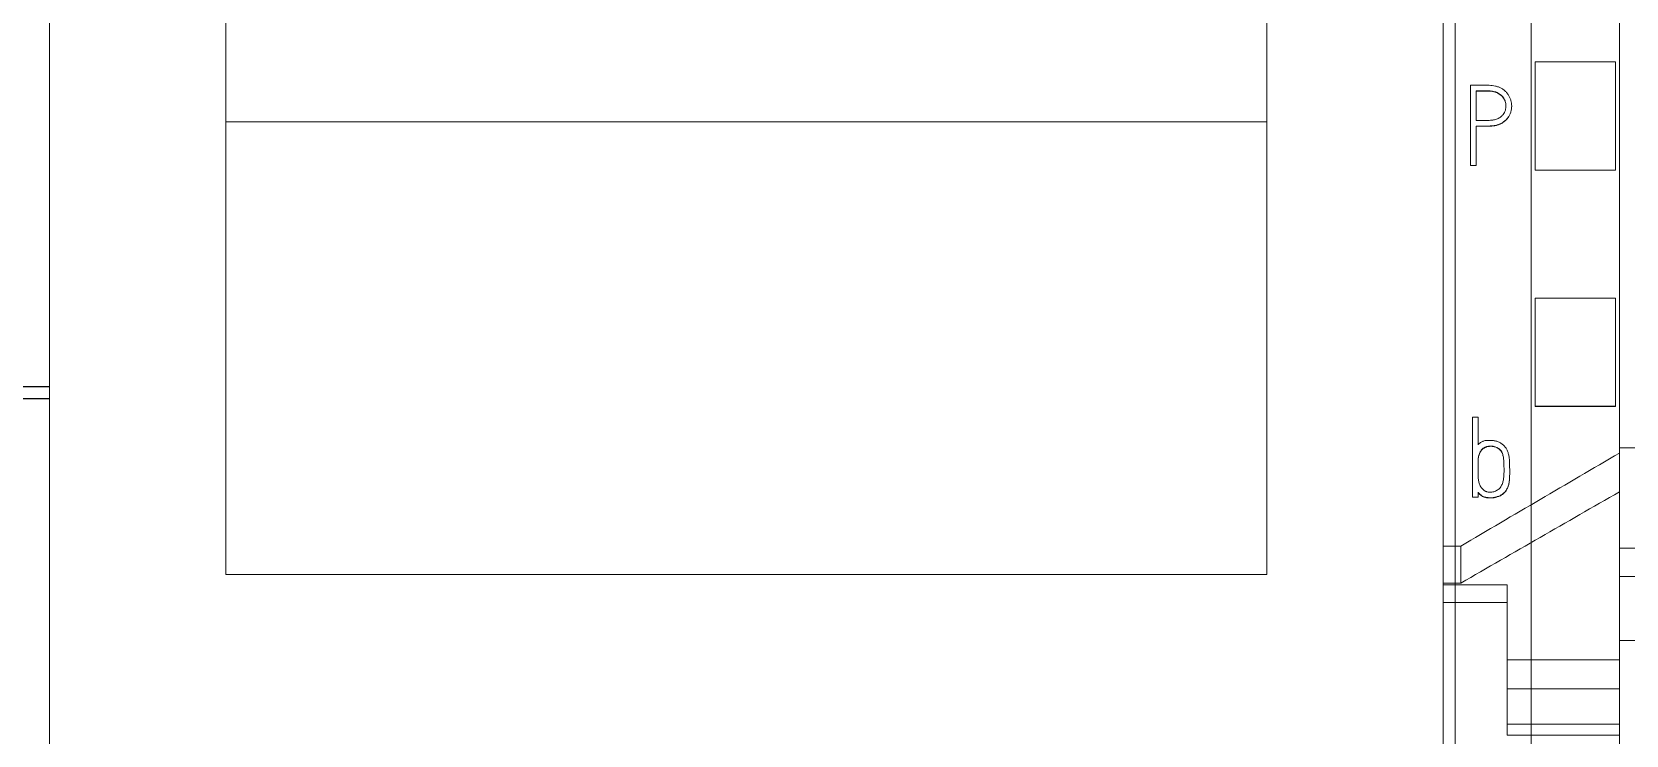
# Model space of a CAD drawing. Header units: millimetres. Extents: x 42151 to 59780, y 37376 to 44547.
# Drawn here: x 47890.99 to 47930.8, y 43187.79 to 43205.35 of the extents above; entities that cross this region are included whole.
import ezdxf

# ---------------------------------------------------------------- set-up
doc = ezdxf.new("R2010")
doc.units = ezdxf.units.MM
doc.set_wipeout_variables(frame=1)
doc.layers.add('000-PI-Oprema', color=30, linetype='Continuous', lineweight=5)
doc.layers.add('SI-ORMAR-Oprema', color=30, linetype='Continuous', lineweight=5)
doc.layers.add('004-PI-DIN Šina', color=3, linetype='Continuous')

# ---------------------------------------------------------------- blocks, each defined once
blk = doc.blocks.new('6ES7513-1AM03-0AB0')
blk.add_wipeout([(-17.4, 66.85), (17.4, 66.85), (17.4, -80.15), (-17.4, -80.15)]).dxf.layer = 'SI-ORMAR-Oprema'
at = {"layer": 'SI-ORMAR-Oprema', "linetype": 'Continuous'}
for p, q in [((-17.4, -65.15), (-17.4, 0)), ((17.4, -65.15), (17.4, 0)), ((-13, -59.6), (-13, -9.75)), ((13, -9.75), (13, -59.6)), ((13, -48.29), (-13, -48.29)), ((13, -59.6), (-13, -59.6))]:
    blk.add_line(p, q, dxfattribs=at)
blk = doc.blocks.new('6ES7521-1BL00-0AB0')
blk.add_wipeout([(-17.4, 69.029), (17.4, 69.029), (17.4, -77.971), (-17.4, -77.971)]).dxf.layer = 'SI-ORMAR-Oprema'
blk.add_wipeout([(-17.4, 69.029), (17.4, 69.029), (17.4, -77.971), (-17.4, -77.971)]).dxf.layer = 'SI-ORMAR-Oprema'
at = {"layer": 'SI-ORMAR-Oprema'}
for p, q in [((-17.4, 56.709), (-17.4, -56.709)), ((-13, 54.429), (-13, -54.387)), ((-17.1, -10.221), (-17.1, -74.176)), ((-15.2, -10.221), (-15.2, -74.176)), ((-15.1, -47.317), (-15.1, -44.616)), ((-13.1, -44.616), (-15.1, -44.616)), ((-13.1, -47.317), (-13.1, -44.616)), ((-16.716, -45.199), (-16.716, -47.201)), ((-16.574, -46.076), (-16.574, -45.341)), ((-15.689, -45.727), (-15.689, -45.721)), ((-16.574, -47.201), (-16.574, -46.218)), ((-16.716, -47.201), (-16.574, -47.201)), ((-15.1, -47.321), (-15.1, -47.317)), ((-13.1, -47.317), (-15.1, -47.317)), ((-13.1, -47.321), (-15.1, -47.321)), ((-13.1, -47.321), (-13.1, -47.317)), ((-15.1, -53.219), (-15.1, -50.518)), ((-13.1, -50.518), (-15.1, -50.518)), ((-13.1, -53.219), (-13.1, -50.518)), ((-15.1, -53.221), (-15.1, -53.219)), ((-13.1, -53.219), (-15.1, -53.219)), ((-13.1, -53.221), (-15.1, -53.221)), ((-13.1, -53.221), (-13.1, -53.219)), ((-16.667, -55.486), (-16.667, -53.486)), ((-16.667, -53.486), (-16.528, -53.486)), ((-16.528, -53.486), (-16.528, -54.18)), ((-9.25, -54.257), (-13, -54.257)), ((-13, -54.387), (-13, -55.355)), ((-15.738, -54.861), (-15.738, -54.854)), ((-16.528, -55.486), (-16.667, -55.486)), ((-16.528, -55.366), (-16.528, -55.486)), ((-13, -55.355), (-13, -59.554)), ((-17.4, -56.709), (-17.4, -57.634)), ((-16.96, -56.709), (-17.4, -56.709)), ((-16.96, -57.634), (-16.96, -56.709)), ((-9.25, -56.764), (-13, -56.764)), ((-17.4, -57.634), (-17.4, -57.675)), ((-16.96, -57.634), (-17.4, -57.634)), ((-17.4, -58.121), (-17.4, -57.675)), ((-17.4, -57.675), (-15.8, -57.675)), ((-15.8, -57.675), (-15.8, -59.554)), ((-9.25, -57.471), (-13, -57.471)), ((-17.4, -58.121), (-17.4, -62.971)), ((-15.8, -58.121), (-17.4, -58.121)), ((-9.25, -59.071), (-13, -59.071)), ((-15.8, -59.554), (-15.8, -60.275)), ((-13, -59.554), (-15.8, -59.554)), ((-13, -59.554), (-13, -60.275)), ((-15.8, -60.275), (-15.8, -61.154)), ((-13, -60.275), (-15.8, -60.275)), ((-13, -60.275), (-13, -61.154)), ((-15.8, -61.154), (-15.8, -61.432)), ((-13, -61.154), (-15.8, -61.154)), ((-13, -61.154), (-13, -61.432)), ((-13, -61.432), (-15.8, -61.432)), ((-13, -63.85), (-13, -61.432))]:
    blk.add_line(p, q, dxfattribs=at)
for points, knots in [([(-16.574, -46.218), (-16.523, -46.218), (-16.471, -46.218), (-16.368, -46.218), (-16.316, -46.219), (-16.239, -46.218), (-16.213, -46.216), (-16.174, -46.213), (-16.161, -46.212), (-16.135, -46.209), (-16.123, -46.207), (-16.084, -46.2), (-16.059, -46.194), (-16.01, -46.178), (-15.986, -46.168), (-15.951, -46.15), (-15.94, -46.144), (-15.917, -46.131), (-15.907, -46.124), (-15.875, -46.102), (-15.855, -46.086), (-15.827, -46.059), (-15.817, -46.049), (-15.8, -46.03), (-15.792, -46.02), (-15.768, -45.989), (-15.755, -45.968), (-15.737, -45.933), (-15.732, -45.922), (-15.721, -45.898), (-15.717, -45.885), (-15.705, -45.848), (-15.699, -45.823), (-15.693, -45.785), (-15.692, -45.772), (-15.69, -45.746), (-15.689, -45.733), (-15.689, -45.694), (-15.691, -45.668), (-15.697, -45.63), (-15.7, -45.617), (-15.705, -45.592), (-15.709, -45.579), (-15.72, -45.542), (-15.73, -45.518), (-15.747, -45.483), (-15.753, -45.472), (-15.766, -45.45), (-15.773, -45.439), (-15.795, -45.406), (-15.811, -45.386), (-15.847, -45.349), (-15.866, -45.332), (-15.897, -45.308), (-15.907, -45.3), (-15.929, -45.286), (-15.94, -45.279), (-15.974, -45.261), (-15.997, -45.25), (-16.034, -45.237), (-16.046, -45.233), (-16.071, -45.225), (-16.084, -45.222), (-16.147, -45.208), (-16.198, -45.202), (-16.275, -45.198), (-16.301, -45.197), (-16.353, -45.197), (-16.405, -45.198), (-16.457, -45.199), (-16.508, -45.199), (-16.586, -45.2), (-16.664, -45.199), (-16.716, -45.199)], [0, 0, 0, 0, 0.0625, 0.0625, 0.125, 0.125, 0.15625, 0.15625, 0.171875, 0.171875, 0.1875, 0.1875, 0.21875, 0.21875, 0.25, 0.25, 0.265625, 0.265625, 0.28125, 0.28125, 0.3125, 0.3125, 0.328125, 0.328125, 0.34375, 0.34375, 0.375, 0.375, 0.390625, 0.390625, 0.40625, 0.40625, 0.4375, 0.4375, 0.453125, 0.453125, 0.46875, 0.46875, 0.5, 0.5, 0.515625, 0.515625, 0.53125, 0.53125, 0.5625, 0.5625, 0.578125, 0.578125, 0.59375, 0.59375, 0.625, 0.625, 0.65625, 0.65625, 0.671875, 0.671875, 0.6875, 0.6875, 0.71875, 0.71875, 0.734375, 0.734375, 0.75, 0.75, 0.8125, 0.8125, 0.84375, 0.84375, 0.875, 0.90625, 0.90625, 0.9375, 1, 1, 1, 1]), ([(-16.574, -45.341), (-16.535, -45.34), (-16.497, -45.341), (-16.439, -45.341), (-16.419, -45.341), (-16.381, -45.34), (-16.361, -45.34), (-16.303, -45.338), (-16.264, -45.338), (-16.207, -45.342), (-16.187, -45.344), (-16.149, -45.35), (-16.13, -45.354), (-16.101, -45.363), (-16.092, -45.366), (-16.073, -45.373), (-16.064, -45.377), (-16.037, -45.389), (-16.019, -45.399), (-15.994, -45.415), (-15.986, -45.421), (-15.97, -45.433), (-15.962, -45.439), (-15.94, -45.458), (-15.926, -45.473), (-15.907, -45.495), (-15.901, -45.503), (-15.89, -45.52), (-15.885, -45.528), (-15.87, -45.554), (-15.861, -45.572), (-15.851, -45.6), (-15.848, -45.61), (-15.842, -45.629), (-15.84, -45.639), (-15.834, -45.668), (-15.832, -45.688), (-15.831, -45.717), (-15.831, -45.727), (-15.832, -45.747), (-15.832, -45.757), (-15.836, -45.787), (-15.841, -45.806), (-15.85, -45.834), (-15.853, -45.844), (-15.861, -45.862), (-15.865, -45.871), (-15.879, -45.898), (-15.89, -45.914), (-15.908, -45.938), (-15.914, -45.945), (-15.928, -45.96), (-15.935, -45.967), (-15.957, -45.987), (-15.973, -45.999), (-15.999, -46.015), (-16.007, -46.02), (-16.025, -46.029), (-16.034, -46.034), (-16.061, -46.045), (-16.08, -46.052), (-16.109, -46.06), (-16.119, -46.062), (-16.138, -46.066), (-16.148, -46.068), (-16.178, -46.072), (-16.198, -46.074), (-16.237, -46.076), (-16.257, -46.077), (-16.297, -46.077), (-16.336, -46.077), (-16.376, -46.077), (-16.416, -46.076), (-16.435, -46.076), (-16.495, -46.076), (-16.535, -46.076), (-16.574, -46.076)], [0, 0, 0, 0, 0.0625, 0.0625, 0.09375, 0.09375, 0.125, 0.125, 0.1875, 0.1875, 0.21875, 0.21875, 0.25, 0.25, 0.265625, 0.265625, 0.28125, 0.28125, 0.3125, 0.3125, 0.328125, 0.328125, 0.34375, 0.34375, 0.375, 0.375, 0.390625, 0.390625, 0.40625, 0.40625, 0.4375, 0.4375, 0.453125, 0.453125, 0.46875, 0.46875, 0.5, 0.5, 0.515625, 0.515625, 0.53125, 0.53125, 0.5625, 0.5625, 0.578125, 0.578125, 0.59375, 0.59375, 0.625, 0.625, 0.640625, 0.640625, 0.65625, 0.65625, 0.6875, 0.6875, 0.703125, 0.703125, 0.71875, 0.71875, 0.75, 0.75, 0.765625, 0.765625, 0.78125, 0.78125, 0.8125, 0.8125, 0.84375, 0.84375, 0.875, 0.90625, 0.90625, 0.9375, 0.9375, 1, 1, 1, 1]), ([(-15.831, -45.727), (-15.831, -45.724), (-15.831, -45.721), (-15.831, -45.708), (-15.832, -45.698), (-15.834, -45.678), (-15.835, -45.668), (-15.841, -45.639), (-15.846, -45.62), (-15.856, -45.592), (-15.86, -45.583), (-15.868, -45.565), (-15.881, -45.538), (-15.898, -45.514), (-15.916, -45.49), (-15.923, -45.483), (-15.937, -45.468), (-15.944, -45.462), (-15.966, -45.442), (-15.982, -45.43), (-16.006, -45.413), (-16.015, -45.408), (-16.032, -45.398), (-16.041, -45.394), (-16.068, -45.381), (-16.086, -45.374), (-16.124, -45.362), (-16.144, -45.357), (-16.183, -45.35), (-16.202, -45.348), (-16.261, -45.344), (-16.3, -45.344), (-16.359, -45.346), (-16.378, -45.346), (-16.418, -45.347), (-16.437, -45.347), (-16.496, -45.347), (-16.535, -45.346), (-16.574, -45.347)], [0, 0, 0, 0, 0.009533, 0.009533, 0.040485, 0.040485, 0.071437, 0.071437, 0.133342, 0.133342, 0.164294, 0.164294, 0.195246, 0.25715, 0.25715, 0.288102, 0.288102, 0.319054, 0.319054, 0.380958, 0.380958, 0.41191, 0.41191, 0.442862, 0.442862, 0.504767, 0.504767, 0.566671, 0.566671, 0.628575, 0.628575, 0.752383, 0.752383, 0.814287, 0.814287, 0.876192, 0.876192, 1, 1, 1, 1]), ([(-15.689, -45.727), (-15.689, -45.752), (-15.691, -45.777), (-15.697, -45.815), (-15.699, -45.827), (-15.705, -45.853), (-15.709, -45.865), (-15.72, -45.903), (-15.73, -45.926), (-15.754, -45.972), (-15.767, -45.994), (-15.791, -46.025), (-15.799, -46.036), (-15.817, -46.055), (-15.826, -46.064), (-15.854, -46.091), (-15.874, -46.107), (-15.906, -46.13), (-15.917, -46.137), (-15.939, -46.15), (-15.95, -46.156), (-15.985, -46.174), (-16.009, -46.183), (-16.046, -46.196), (-16.059, -46.199), (-16.084, -46.205), (-16.097, -46.208), (-16.16, -46.22), (-16.212, -46.223), (-16.315, -46.226), (-16.367, -46.225), (-16.471, -46.224), (-16.522, -46.224), (-16.574, -46.224)], [0, 0, 0, 0, 0.065202, 0.065202, 0.098588, 0.098588, 0.131973, 0.131973, 0.198745, 0.198745, 0.265516, 0.265516, 0.298902, 0.298902, 0.332287, 0.332287, 0.399059, 0.399059, 0.432444, 0.432444, 0.46583, 0.46583, 0.532601, 0.532601, 0.565987, 0.565987, 0.599372, 0.599372, 0.732915, 0.732915, 0.866457, 0.866457, 1, 1, 1, 1]), ([(-16.528, -54.18), (-16.509, -54.16), (-16.489, -54.141), (-16.455, -54.117), (-16.443, -54.11), (-16.425, -54.1), (-16.418, -54.097), (-16.405, -54.092), (-16.399, -54.089), (-16.366, -54.078), (-16.338, -54.074), (-16.297, -54.07), (-16.283, -54.069), (-16.255, -54.069), (-16.241, -54.069), (-16.199, -54.07), (-16.172, -54.072), (-16.13, -54.077), (-16.116, -54.08), (-16.089, -54.085), (-16.075, -54.089), (-16.035, -54.101), (-16.009, -54.111), (-15.972, -54.13), (-15.96, -54.137), (-15.936, -54.152), (-15.925, -54.16), (-15.892, -54.186), (-15.873, -54.206), (-15.847, -54.238), (-15.838, -54.25), (-15.823, -54.274), (-15.81, -54.298), (-15.798, -54.324), (-15.788, -54.35), (-15.783, -54.363), (-15.77, -54.403), (-15.764, -54.43), (-15.753, -54.484), (-15.749, -54.512), (-15.744, -54.567), (-15.742, -54.595), (-15.74, -54.651), (-15.74, -54.679), (-15.739, -54.735), (-15.739, -54.763), (-15.738, -54.847), (-15.738, -54.903), (-15.74, -54.986), (-15.742, -55.014), (-15.746, -55.07), (-15.749, -55.097), (-15.756, -55.139), (-15.758, -55.152), (-15.765, -55.18), (-15.769, -55.193), (-15.782, -55.234), (-15.793, -55.259), (-15.813, -55.296), (-15.82, -55.309), (-15.836, -55.332), (-15.845, -55.343), (-15.872, -55.374), (-15.893, -55.393), (-15.927, -55.418), (-15.939, -55.426), (-15.963, -55.44), (-15.975, -55.447), (-16.001, -55.458), (-16.014, -55.464), (-16.041, -55.473), (-16.054, -55.477), (-16.095, -55.488), (-16.122, -55.494), (-16.177, -55.501), (-16.205, -55.503), (-16.262, -55.502), (-16.29, -55.5), (-16.331, -55.492), (-16.345, -55.489), (-16.372, -55.481), (-16.385, -55.476), (-16.411, -55.465), (-16.423, -55.458), (-16.441, -55.447), (-16.447, -55.443), (-16.459, -55.435), (-16.464, -55.431), (-16.492, -55.409), (-16.511, -55.389), (-16.528, -55.366)], [0, 0, 0, 0, 0.03125, 0.03125, 0.046875, 0.046875, 0.054688, 0.054688, 0.0625, 0.0625, 0.09375, 0.09375, 0.109375, 0.109375, 0.125, 0.125, 0.15625, 0.15625, 0.171875, 0.171875, 0.1875, 0.1875, 0.21875, 0.21875, 0.234375, 0.234375, 0.25, 0.25, 0.28125, 0.28125, 0.296875, 0.296875, 0.3125, 0.328125, 0.328125, 0.34375, 0.34375, 0.375, 0.375, 0.40625, 0.40625, 0.4375, 0.4375, 0.46875, 0.46875, 0.5, 0.5, 0.5625, 0.5625, 0.59375, 0.59375, 0.625, 0.625, 0.640625, 0.640625, 0.65625, 0.65625, 0.6875, 0.6875, 0.703125, 0.703125, 0.71875, 0.71875, 0.75, 0.75, 0.765625, 0.765625, 0.78125, 0.78125, 0.796875, 0.796875, 0.8125, 0.8125, 0.84375, 0.84375, 0.875, 0.875, 0.90625, 0.90625, 0.921875, 0.921875, 0.9375, 0.9375, 0.953125, 0.953125, 0.960938, 0.960938, 0.96875, 0.96875, 1, 1, 1, 1]), ([(-16.358, -54.243), (-16.344, -54.235), (-16.329, -54.23), (-16.299, -54.221), (-16.284, -54.217), (-16.26, -54.214), (-16.252, -54.213), (-16.236, -54.212), (-16.213, -54.211), (-16.189, -54.212), (-16.158, -54.215), (-16.142, -54.218), (-16.111, -54.226), (-16.096, -54.23), (-16.067, -54.242), (-16.053, -54.248), (-16.025, -54.264), (-16.012, -54.273), (-15.993, -54.287), (-15.987, -54.293), (-15.976, -54.304), (-15.97, -54.309), (-15.955, -54.328), (-15.946, -54.341), (-15.931, -54.369), (-15.925, -54.383), (-15.914, -54.413), (-15.909, -54.428), (-15.902, -54.458), (-15.899, -54.474), (-15.894, -54.505), (-15.892, -54.521), (-15.887, -54.568), (-15.886, -54.599), (-15.882, -54.694), (-15.88, -54.757), (-15.88, -54.852), (-15.88, -54.883), (-15.883, -54.946), (-15.885, -54.978), (-15.891, -55.025), (-15.893, -55.04), (-15.899, -55.072), (-15.902, -55.087), (-15.915, -55.133), (-15.925, -55.162), (-15.946, -55.204), (-15.954, -55.218), (-15.972, -55.245), (-15.981, -55.257), (-16.003, -55.28), (-16.015, -55.29), (-16.04, -55.31), (-16.054, -55.318), (-16.082, -55.333), (-16.096, -55.339), (-16.126, -55.35), (-16.142, -55.354), (-16.173, -55.36), (-16.188, -55.362), (-16.212, -55.364), (-16.22, -55.364), (-16.236, -55.364), (-16.244, -55.364), (-16.267, -55.362), (-16.283, -55.359), (-16.306, -55.353), (-16.314, -55.351), (-16.329, -55.345), (-16.336, -55.342), (-16.357, -55.332), (-16.37, -55.324), (-16.389, -55.309), (-16.396, -55.304), (-16.407, -55.294), (-16.413, -55.288), (-16.429, -55.271), (-16.439, -55.259), (-16.457, -55.233), (-16.465, -55.219), (-16.487, -55.177), (-16.498, -55.147), (-16.51, -55.102), (-16.513, -55.086), (-16.519, -55.055), (-16.521, -55.04), (-16.526, -54.993), (-16.528, -54.962), (-16.529, -54.9), (-16.529, -54.868), (-16.528, -54.806), (-16.528, -54.775), (-16.528, -54.712), (-16.528, -54.681), (-16.529, -54.619), (-16.529, -54.588), (-16.526, -54.526), (-16.523, -54.495), (-16.513, -54.449), (-16.508, -54.434), (-16.498, -54.404), (-16.492, -54.39), (-16.478, -54.362), (-16.47, -54.349), (-16.453, -54.323), (-16.443, -54.311), (-16.422, -54.288), (-16.41, -54.278), (-16.392, -54.263), (-16.385, -54.259), (-16.375, -54.252), (-16.372, -54.25), (-16.365, -54.246), (-16.361, -54.245), (-16.358, -54.243)], [0, 0, 0, 0, 0.015625, 0.015625, 0.03125, 0.03125, 0.039063, 0.039063, 0.046875, 0.0625, 0.0625, 0.078125, 0.078125, 0.09375, 0.09375, 0.109375, 0.109375, 0.125, 0.125, 0.132813, 0.132813, 0.140625, 0.140625, 0.15625, 0.15625, 0.171875, 0.171875, 0.1875, 0.1875, 0.203125, 0.203125, 0.21875, 0.21875, 0.25, 0.25, 0.3125, 0.3125, 0.34375, 0.34375, 0.375, 0.375, 0.390625, 0.390625, 0.40625, 0.40625, 0.4375, 0.4375, 0.453125, 0.453125, 0.46875, 0.46875, 0.484375, 0.484375, 0.5, 0.5, 0.515625, 0.515625, 0.53125, 0.53125, 0.546875, 0.546875, 0.554688, 0.554688, 0.5625, 0.5625, 0.578125, 0.578125, 0.585938, 0.585938, 0.59375, 0.59375, 0.609375, 0.609375, 0.617188, 0.617188, 0.625, 0.625, 0.640625, 0.640625, 0.65625, 0.65625, 0.6875, 0.6875, 0.703125, 0.703125, 0.71875, 0.71875, 0.75, 0.75, 0.78125, 0.78125, 0.8125, 0.8125, 0.84375, 0.84375, 0.875, 0.875, 0.90625, 0.90625, 0.921875, 0.921875, 0.9375, 0.9375, 0.953125, 0.953125, 0.96875, 0.96875, 0.984375, 0.984375, 0.992188, 0.992188, 0.996094, 0.996094, 1, 1, 1, 1]), ([(-16.358, -54.249), (-16.372, -54.256), (-16.386, -54.265), (-16.41, -54.284), (-16.422, -54.295), (-16.455, -54.33), (-16.472, -54.356), (-16.494, -54.399), (-16.499, -54.414), (-16.51, -54.444), (-16.514, -54.459), (-16.52, -54.49), (-16.523, -54.506), (-16.526, -54.538), (-16.527, -54.553), (-16.529, -54.601), (-16.528, -54.632), (-16.528, -54.695), (-16.528, -54.727), (-16.528, -54.79), (-16.528, -54.821), (-16.529, -54.867), (-16.529, -54.881), (-16.529, -54.894)], [0, 0, 0, 0, 0.067236, 0.067236, 0.134472, 0.134472, 0.268944, 0.268944, 0.33618, 0.33618, 0.403416, 0.403416, 0.470652, 0.470652, 0.537887, 0.537887, 0.672359, 0.672359, 0.806831, 0.806831, 0.941303, 0.941303, 1, 1, 1, 1]), ([(-15.88, -54.826), (-15.88, -54.823), (-15.88, -54.821), (-15.88, -54.756), (-15.882, -54.694), (-15.886, -54.6), (-15.887, -54.569), (-15.894, -54.507), (-15.899, -54.476), (-15.91, -54.43), (-15.915, -54.415), (-15.926, -54.386), (-15.933, -54.371), (-15.948, -54.344), (-15.957, -54.331), (-15.978, -54.307), (-15.989, -54.296), (-16.008, -54.282), (-16.014, -54.277), (-16.027, -54.269), (-16.034, -54.265), (-16.055, -54.254), (-16.069, -54.247), (-16.098, -54.236), (-16.113, -54.231), (-16.144, -54.224), (-16.159, -54.221), (-16.19, -54.218), (-16.206, -54.217), (-16.237, -54.218), (-16.253, -54.219), (-16.284, -54.224), (-16.299, -54.227), (-16.322, -54.234), (-16.333, -54.238), (-16.344, -54.242), (-16.351, -54.245), (-16.354, -54.247), (-16.358, -54.249)], [0, 0, 0, 0, 0.008133, 0.008133, 0.206507, 0.206507, 0.305693, 0.305693, 0.40488, 0.40488, 0.454473, 0.454473, 0.504067, 0.504067, 0.55366, 0.55366, 0.603253, 0.603253, 0.62805, 0.62805, 0.652847, 0.652847, 0.70244, 0.70244, 0.752033, 0.752033, 0.801627, 0.801627, 0.85122, 0.85122, 0.900813, 0.900813, 0.950407, 0.950407, 0.975203, 0.987602, 0.987602, 1, 1, 1, 1]), ([(-16.528, -55.373), (-16.511, -55.395), (-16.492, -55.415), (-16.459, -55.441), (-16.448, -55.449), (-16.424, -55.464), (-16.411, -55.471), (-16.386, -55.482), (-16.373, -55.487), (-16.346, -55.495), (-16.332, -55.498), (-16.291, -55.506), (-16.263, -55.508), (-16.207, -55.509), (-16.179, -55.507), (-16.123, -55.5), (-16.096, -55.495), (-16.056, -55.484), (-16.043, -55.48), (-16.016, -55.471), (-16.003, -55.466), (-15.965, -55.448), (-15.941, -55.434), (-15.907, -55.41), (-15.896, -55.401), (-15.875, -55.382), (-15.865, -55.372), (-15.837, -55.34), (-15.821, -55.318), (-15.801, -55.281), (-15.795, -55.268), (-15.784, -55.242), (-15.779, -55.229), (-15.765, -55.19), (-15.759, -55.163), (-15.752, -55.121), (-15.75, -55.107), (-15.746, -55.079), (-15.745, -55.065), (-15.742, -55.024), (-15.741, -54.996), (-15.74, -54.966), (-15.74, -54.965), (-15.74, -54.963)], [0, 0, 0, 0, 0.071147, 0.071147, 0.10672, 0.10672, 0.142293, 0.142293, 0.177866, 0.177866, 0.21344, 0.21344, 0.284586, 0.284586, 0.355733, 0.355733, 0.426879, 0.426879, 0.462452, 0.462452, 0.498026, 0.498026, 0.569172, 0.569172, 0.604745, 0.604745, 0.640319, 0.640319, 0.711465, 0.711465, 0.747039, 0.747039, 0.782612, 0.782612, 0.853758, 0.853758, 0.889332, 0.889332, 0.924905, 0.924905, 0.996051, 0.996051, 1, 1, 1, 1])]:
    blk.add_open_spline(points, degree=3, knots=knots, dxfattribs=at)
for points in [[(-16.96, -56.709), (-15.64, -55.935), (-14.32, -55.161), (-13, -54.387)], [(-13, -55.355), (-14.32, -56.115), (-15.64, -56.874), (-16.96, -57.634)]]:
    blk.add_open_spline(points, degree=3, dxfattribs=at)
blk = doc.blocks.new('*U117')
at = {"layer": '004-PI-DIN Šina'}
for p, q in [((297.61, -50.15), (-241.3, -50.15)), ((297.61, -50.45), (-241.3, -50.45))]:
    blk.add_line(p, q, dxfattribs=at)

msp = doc.modelspace()

# ---------------------------------------------------------------- block references
at = {"layer": '000-PI-Oprema'}
msp.add_blockref('*U117', (48098.326, 43246.632), dxfattribs=at)

# ---------------------------------------------------------------- next in the draw order: block references
at = {"layer": '000-PI-Oprema', "ltscale": 0.25}
msp.add_blockref('6ES7521-1BL00-0AB0', (47943.627, 43249.218), dxfattribs=at)

# ---------------------------------------------------------------- next in the draw order: block references
msp.add_blockref('6ES7513-1AM03-0AB0', (47908.827, 43251.397), dxfattribs=at)

doc.saveas('drawing.dxf')
